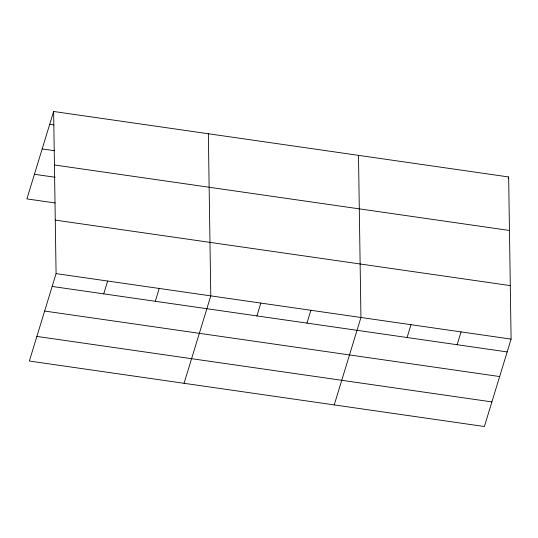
<?xml version="1.0" encoding="UTF-8"?>
<svg xmlns="http://www.w3.org/2000/svg" width="538" height="538" viewBox="0 0 538 538"><rect width="100%" height="100%" fill="white"/><g stroke="black" fill="none" stroke-linecap="round" stroke-linejoin="round"><path stroke-width="0.81" d="M53.625 111.48L56.08 273.613L29.355 361.038L484.375 426.52L511.1 339.101L508.645 176.962L53.625 111.48L26.9 198.899L55.179 202.967M103.726 293.862L107.647 281.038M155.3 301.287L159.221 288.462M184.063 383.298L210.788 295.88L208.334 133.74M256.922 315.914L260.843 303.082M306.969 323.116L310.89 310.285M334.219 404.912L360.944 317.494L358.49 155.354M407.078 337.521L410.998 324.696M457.125 344.724L461.046 331.899M508.154 178.569L508.645 176.962M49.704 124.305L53.867 124.903M42.179 148.918L54.654 150.714M54.439 164.984L509.452 230.466M34.425 174.285L55.219 177.278M55.273 220.109L510.293 285.597M56.08 273.613L511.1 339.101M52.159 286.445L507.179 351.926M44.634 311.058L499.654 376.546M36.88 336.418L491.9 401.906"/></g></svg>
